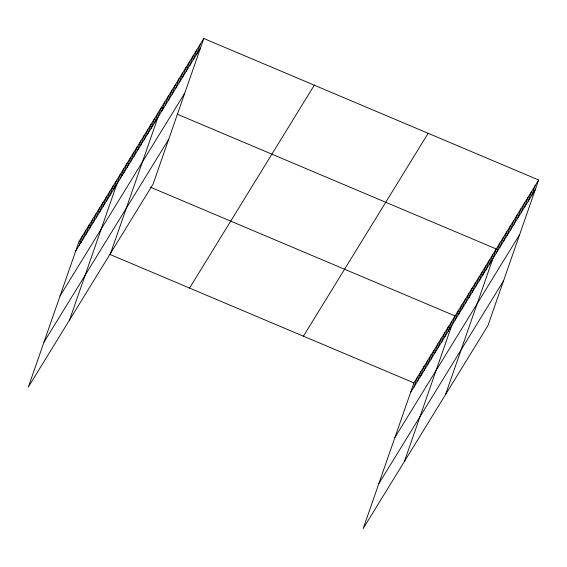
<?xml version="1.0" encoding="UTF-8"?>
<svg xmlns="http://www.w3.org/2000/svg" width="567" height="567" viewBox="0 0 567 567"><rect width="100%" height="100%" fill="white"/><g stroke="black" fill="none" stroke-linecap="round" stroke-linejoin="round"><path stroke-width="0.85" d="M203.794 38.499L79.061 241.393L28.35 387.013L153.083 184.119L203.794 38.499L538.65 179.987L487.939 325.607L363.206 528.501L413.917 382.881L538.65 179.987M79.104 245.532L82.491 235.808M82.534 239.954L85.922 230.23M85.964 234.369L89.352 224.652M89.395 228.792L92.782 219.075M92.825 223.214L96.213 213.49M96.255 217.636L99.643 207.912M99.686 212.051L103.074 202.334M103.116 206.473L106.504 196.756M106.546 200.895L109.934 191.171M109.977 195.317L113.365 185.593M113.407 189.732L116.795 180.015M69.514 320.057L120.225 174.438L122.592 175.437M120.268 178.577L123.656 168.853M123.698 172.999L127.086 163.275M127.128 167.414L130.516 157.697M130.559 161.836L133.947 152.119M133.989 156.258L137.377 146.541M137.42 150.68L140.8 140.956M140.85 145.102L144.231 135.378M144.28 139.517L147.661 129.8M147.711 133.94L151.091 124.223M151.141 128.362L154.522 118.638M154.571 122.784L157.952 113.06M110.671 253.102L161.382 107.482L163.75 108.481M161.531 111.451L164.919 101.734M165.068 105.703L168.456 95.986M168.605 99.955L171.985 90.238M172.134 94.207L175.522 84.483M175.671 88.459L179.052 78.735M179.2 82.711L182.588 72.987M182.737 76.963L186.125 67.239M186.274 71.215L189.654 61.491M189.803 65.46L193.191 55.743M193.34 59.712L196.728 49.995M196.877 53.964L200.257 44.247M413.967 387.02L417.347 377.303M417.39 381.442L420.778 371.718M420.82 375.864L424.208 366.14M424.251 370.279L427.638 360.562M427.681 364.701L431.069 354.985M431.111 359.124L434.499 349.4M434.542 353.546L437.93 343.822M437.972 347.961L441.36 338.244M441.402 342.383L444.79 332.666M444.833 336.805L448.221 327.081M448.263 331.227L451.651 321.503M404.37 461.545L455.081 315.925L150.22 187.11M455.124 320.064L458.512 310.347M458.554 314.487L461.942 304.762M461.985 308.909L465.372 299.185M465.415 303.324L468.803 293.607M468.845 297.746L472.233 288.029M472.276 292.168L475.663 282.444M475.706 286.59L479.094 276.866M479.136 281.012L482.524 271.288M482.567 275.427L485.947 265.71M485.997 269.849L489.378 260.133M489.427 264.272L492.808 254.548M445.527 394.597L496.238 248.97L177.173 114.151M496.387 252.939L499.775 243.222M499.924 247.191L503.312 237.474M503.461 241.443L506.841 231.726M506.99 235.695L510.378 225.978M510.527 229.947L513.915 220.23M514.063 224.199L517.444 214.475M517.593 218.451L520.981 208.727M521.13 212.703L524.51 202.979M524.659 206.955L528.047 197.231M528.196 201.207L531.584 191.483M531.733 195.452L535.113 185.735M75.673 251.11L200.406 48.216M60.059 295.96L184.792 93.066M43.971 342.163L168.697 139.269M189.562 288.079L314.295 85.192M303.416 336.188L428.149 133.295M410.536 392.598L535.262 189.704M394.916 437.448L519.648 234.554M378.827 483.658L503.56 280.764M79.061 241.393L81.428 242.392M109.842 254.399L413.917 382.881"/></g></svg>
